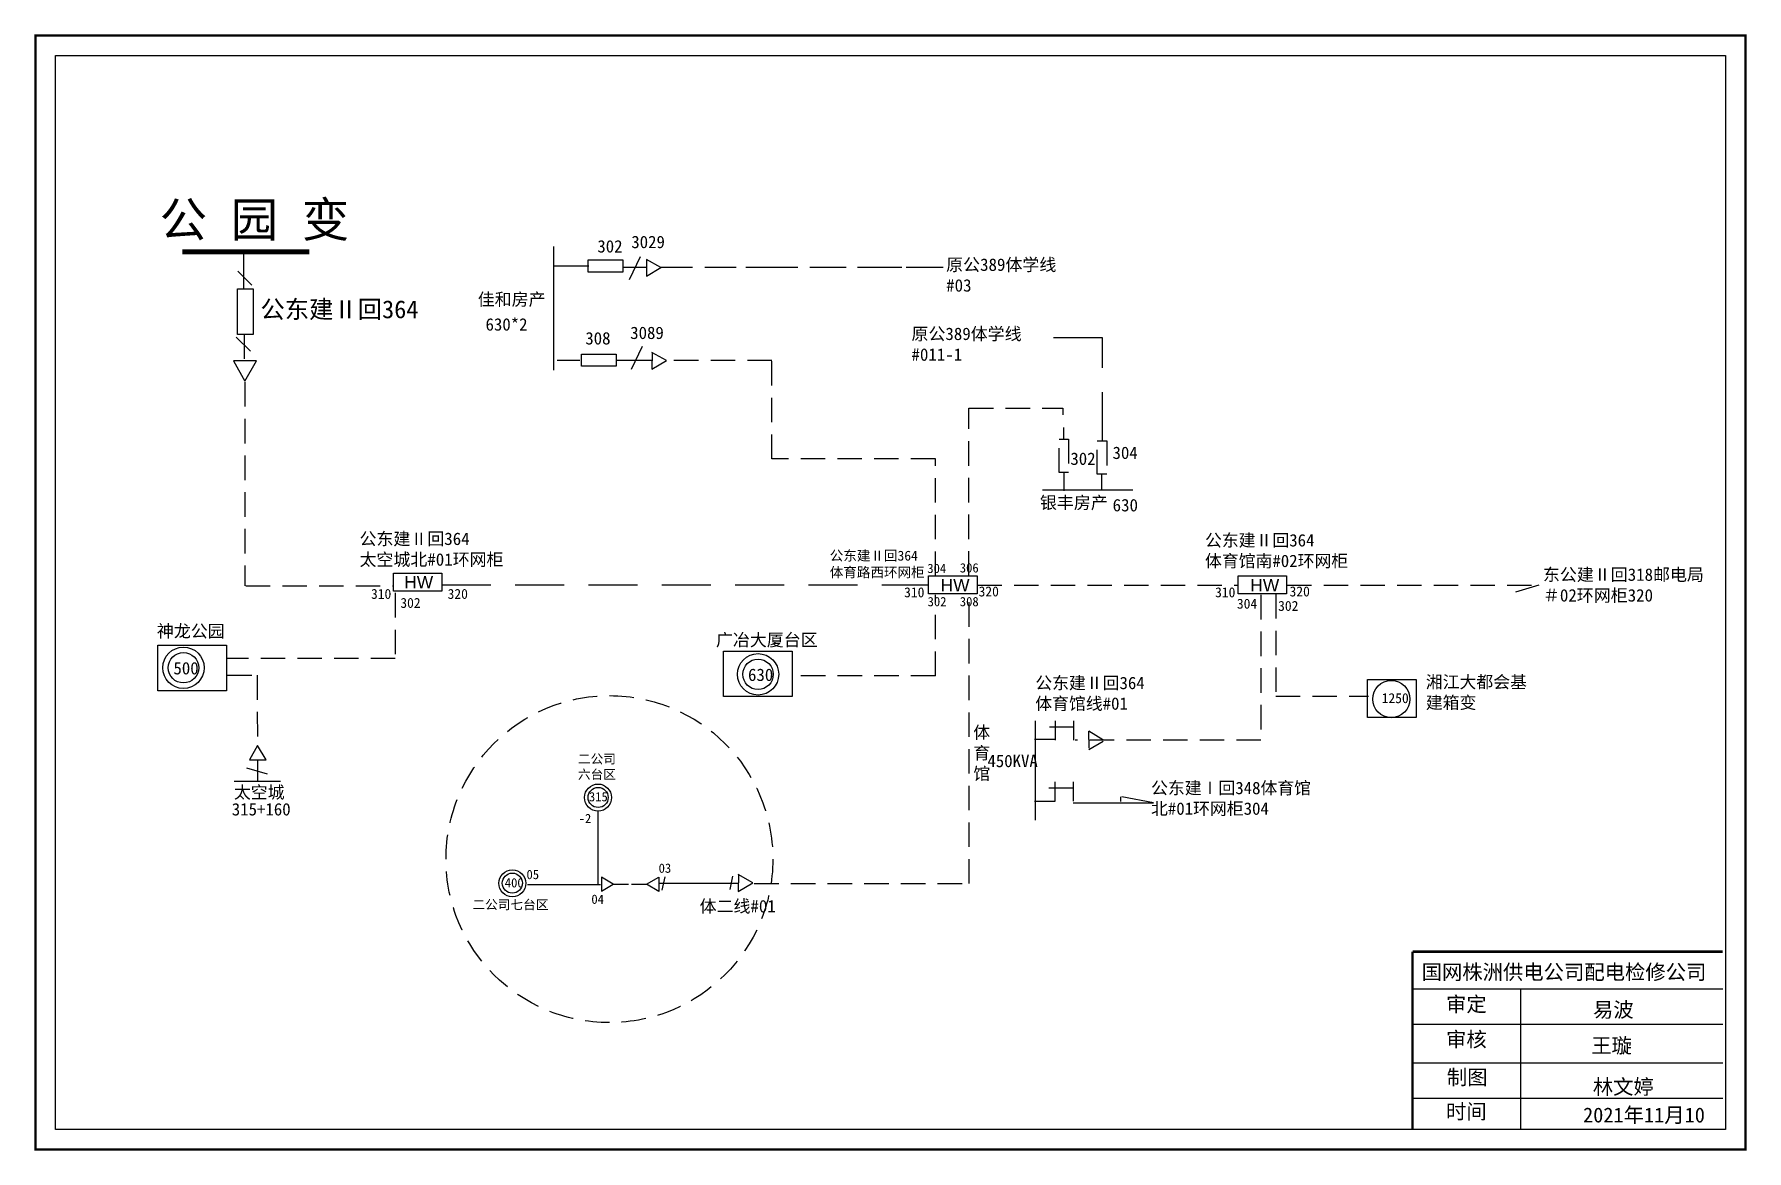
# Model space of a CAD drawing. Extents: x 0 to 344, y -43 to 181.
import ezdxf

# ---------------------------------------------------------------- set-up
doc = ezdxf.new("R2010")
doc.units = 0
doc.header["$LTSCALE"] = 0.774411
doc.linetypes.add('ACAD_ISO02W100', pattern=[15, 12, -3])
doc.linetypes.add('DASHED2', pattern=[9.525, 6.35, -3.175])
doc.layers.get('0').update_dxf_attribs({"linetype": 'CONTINUOUS'})
doc.layers.add('0-RefEdit0', color=7, linetype='CONTINUOUS')
doc.styles.add('字体', font='', dxfattribs={"height": 2.5})
doc.styles.get('字体').set_extended_font_data('SimSun')

msp = doc.modelspace()

# ---------------------------------------------------------------- linework, layer by layer
at = {"color": 0, "linetype": 'Continuous'}
for p, q in [((104.16, 113.91), (104.16, 138.78)), ((111.21, 134.82), (104.16, 134.82)), ((122.92, 134.59), (118.08, 134.59)), ((119.4, 132.16), (121.6, 136.79)), ((125.74, 134.54), (122.8, 136.16)), ((122.84, 136.1), (122.8, 132.8)), ((122.8, 132.8), (125.74, 134.54)), ((132.08, 134.59), (125.81, 134.59)), ((140.84, 134.59), (134.56, 134.59)), ((153.24, 134.59), (142.83, 134.59)), ((162.99, 134.59), (155.71, 134.59)), ((174.22, 134.59), (165.3, 134.59)), ((182.48, 134.59), (175.05, 134.59)), ((43.47, 130.99), (40.63, 133.83)), ((43.16, 117.74), (40.31, 120.58)), ((119.84, 114.12), (122.04, 118.74)), ((126.84, 115.83), (123.9, 117.45)), ((123.94, 117.4), (123.9, 114.09)), ((109.45, 115.89), (104.83, 115.89)), ((124.02, 115.88), (116.75, 115.88)), ((123.9, 114.09), (126.84, 115.83)), ((206.58, 106.26), (206.58, 104.91)), ((206.75, 100), (206.75, 102.37)), ((206.75, 93.4), (206.75, 89.67)), ((214.37, 93.06), (214.37, 90.01)), ((202.51, 89.84), (220.64, 89.84)), ((71.92, 69.47), (71.92, 73.11)), ((71.92, 73.11), (81.67, 73.11)), ((81.67, 73.11), (81.67, 69.47)), ((179.55, 68.92), (179.55, 72.55)), ((179.55, 72.55), (189.31, 72.55)), ((189.31, 72.55), (189.31, 68.92)), ((241.84, 68.92), (241.84, 72.55)), ((241.84, 72.55), (251.6, 72.55)), ((251.6, 72.55), (251.6, 68.92)), ((81.67, 69.47), (71.92, 69.47)), ((189.31, 68.92), (179.55, 68.92)), ((251.6, 68.92), (241.84, 68.92)), ((201, 43.42), (201, 23.45)), ((44.59, 38.49), (42.97, 35.55)), ((46.33, 35.55), (44.59, 38.49)), ((200.86, 39.74), (205, 39.74)), ((42.97, 35.55), (46.33, 35.55)), ((44.55, 35.44), (44.55, 31.26)), ((39.89, 31.28), (49.23, 31.28)), ((42.34, 33.97), (46.52, 32.74)), ((218.16, 28.14), (218.16, 27.23)), ((224.81, 26.93), (218.45, 28.14)), ((200.86, 27.25), (205, 27.25)), ((208.63, 26.93), (224.81, 26.93)), ((116.14, 10.55), (113.81, 11.97)), ((113.81, 11.97), (113.81, 9.15)), ((113.81, 9.15), (116.14, 10.55)), ((141.3, 10.73), (125.52, 10.73)), ((144.23, 10.87), (141.29, 12.49)), ((141.34, 12.43), (141.29, 9.13)), ((141.29, 9.13), (144.23, 10.87))]:
    msp.add_line(p, q, dxfattribs=at)
at = {"color": 0, "linetype": 'ACAD_ISO02W100'}
msp.add_line((41.84, 130.27), (41.84, 137.68), dxfattribs=at)
at = {"color": 0, "linetype": 'DASHED2'}
for p, q in [((41.92, 121.09), (41.92, 115.7)), ((148.03, 115.88), (126.81, 115.88)), ((148.03, 96.07), (148.03, 115.88)), ((187.69, 72.59), (187.69, 106.26)), ((187.69, 106.26), (206.58, 106.26)), ((180.92, 96.07), (148.03, 96.07)), ((180.96, 72.56), (180.96, 96.16)), ((72.3, 69.12), (72.3, 55.92)), ((189.4, 70.72), (241.81, 70.72)), ((251.69, 70.72), (302.34, 70.72)), ((302.34, 70.72), (295.93, 68.76)), ((180.95, 52.45), (180.95, 68.76)), ((187.71, 10.7), (187.71, 68.87)), ((246.41, 68.73), (246.41, 39.52)), ((72.3, 55.92), (38.49, 55.92)), ((38.49, 52.59), (44.54, 52.59)), ((44.54, 52.59), (44.55, 38.59)), ((180.95, 52.49), (152.16, 52.49)), ((203.88, 42.24), (209.93, 42.24)), ((205.09, 39.52), (205.09, 43.45)), ((208.72, 43.45), (208.72, 39.52)), ((246.41, 39.52), (209.03, 39.52)), ((211.77, 41.33), (211.79, 37.89)), ((211.79, 37.65), (214.69, 39.34)), ((214.62, 39.57), (211.81, 41.31)), ((205, 27.25), (205, 31.18)), ((208.63, 31.18), (208.63, 27.25)), ((203.79, 29.97), (209.84, 29.97)), ((144.5, 10.7), (187.69, 10.7))]:
    msp.add_line(p, q, dxfattribs=at)
at = {"linetype": 'DASHED2'}
for p, q in [((42.05, 111.5), (42.05, 70.56)), ((42.24, 70.56), (71.79, 70.56)), ((249.39, 68.91), (249.39, 48.41)), ((249.39, 48.41), (268.04, 48.41))]:
    msp.add_line(p, q, dxfattribs=at)
at = {"color": 0}
for p, q in [((122.83, 10.57), (125.33, 12.01)), ((125.33, 9.13), (122.83, 10.57)), ((125.33, 12.01), (125.33, 9.13))]:
    msp.add_line(p, q, dxfattribs=at)
at = {"linetype": 'Continuous'}
for p, q in [((276.96, -10.49), (339.33, -10.49)), ((298.61, -10.5), (298.61, -38.83)), ((276.96, -17.6), (339.33, -17.6)), ((276.96, -25.35), (339.33, -25.35)), ((276.96, -32.45), (339.33, -32.45))]:
    msp.add_line(p, q, dxfattribs=at)
at = {"linetype": 'Continuous', "const_width": 0.5}
msp.add_lwpolyline([(-0.08, 181.2), (343.9, 181.2), (343.9, -42.76), (-0.08, -42.76)], close=True, dxfattribs=at)
at = {"linetype": 'Continuous'}
msp.add_lwpolyline([(3.97, 177.16), (339.85, 177.16), (339.85, -38.72), (3.97, -38.72)], close=True, dxfattribs=at)
at = {"color": 0, "linetype": 'Continuous', "const_width": 1}
msp.add_lwpolyline([(29.45, 137.68), (54.98, 137.68)], dxfattribs=at)
at = {"color": 0, "linetype": 'Continuous'}
for points in [[(111.1, 136.07), (118.06, 136.07), (118.06, 133.65), (111.1, 133.65)], [(109.78, 117.14), (116.74, 117.14), (116.74, 114.72), (109.78, 114.72)], [(42.06, 111.72), (44.41, 115.78), (39.72, 115.78)], [(24.52, 58.61), (38.36, 58.61), (38.36, 49.48), (24.52, 49.48)], [(138.31, 57.43), (152.16, 57.43), (152.16, 48.3), (138.31, 48.3)]]:
    msp.add_lwpolyline(points, close=True, dxfattribs=at)
at = {"color": 0, "linetype": 'ACAD_ISO02W100'}
msp.add_lwpolyline([(43.74, 121.09), (40.57, 121.09), (40.57, 130.27), (43.74, 130.27)], close=True, dxfattribs=at)
at = {"color": 0, "linetype": 'DASHED2'}
for points in [[(205.81, 100.04), (207.73, 100.04), (207.73, 93.32), (205.81, 93.32)], [(213.48, 99.7), (215.4, 99.7), (215.4, 92.98), (213.48, 92.98)]]:
    msp.add_lwpolyline(points, close=True, dxfattribs=at)
msp.add_lwpolyline([(267.88, 51.76), (277.63, 51.76), (277.63, 44.12), (267.88, 44.12)], close=True)
at = {"linetype": 'Continuous', "const_width": 0.5}
for points in [[(276.92, -2.99), (276.92, -38.72)], [(276.96, -2.99), (339.33, -2.99)]]:
    msp.add_lwpolyline(points, dxfattribs=at)
at = {"color": 0, "linetype": 'Continuous'}
for centre, radius in [((29.69, 54.09), 4.16), ((29.69, 54.09), 3.06), ((145.27, 52.77), 4.16), ((145.27, 52.77), 3.06), ((113.09, 27.99), 2.72), ((95.83, 10.76), 2.72)]:
    msp.add_circle(centre, radius, dxfattribs=at)
at = {"color": 1, "linetype": 'DASHED2'}
msp.add_circle((115.37, 15.61), 32.87, dxfattribs=at)
msp.add_circle((272.64, 47.79), 3.74)
at = {"layer": '0-RefEdit0', "color": 0, "linetype": 'DASHED2', "ltscale": 2}
for p, q in [((214.56, 120.42), (201.31, 120.44)), ((214.54, 99.66), (214.56, 120.42)), ((81.66, 70.77), (179.34, 70.77))]:
    msp.add_line(p, q, dxfattribs=at)
at = {"layer": '0-RefEdit0', "color": 0, "ltscale": 2}
for p, q in [((113.01, 25.19), (113.01, 10.49)), ((98.87, 10.53), (113.57, 10.53)), ((116.08, 10.55), (119.23, 10.55)), ((119.84, 10.55), (122.89, 10.55)), ((126.5, 12.07), (125.9, 9.35)), ((140.16, 12.22), (139.56, 9.5))]:
    msp.add_line(p, q, dxfattribs=at)
for centre in [(113.1, 28.01), (95.84, 10.79)]:
    msp.add_circle(centre, 2.02, dxfattribs=at)

# ---------------------------------------------------------------- texts
at = {"linetype": 'Continuous', "style": '字体'}
msp.add_text('佳和房产', height=2.5, dxfattribs=at).set_placement((88.88, 126.91))
at = {"color": 0, "linetype": 'Continuous', "style": '字体'}
for s, p in [('银丰房产', (201.97, 86.04)), ('神龙公园', (24.34, 60.21)), ('广冶大厦台区', (136.8, 58.44))]:
    msp.add_text(s, height=2.5, dxfattribs=at).set_placement(p)
at = {"color": 0, "linetype": 'Continuous', "attachment_point": 1, "style": '字体'}
for s, insert, char_height, width in [('公 园 变', (24.88, 147.71), 7, 83.5042), ('原公389体学线#03', (183.11, 136.38), 2.5, 25.639), ('公东建Ⅱ回364', (45.17, 127.95), 3.587, 94.453), ('原公389体学线#{\\C1;011-1}', (176.13, 122.48), 2.5, 25.639), ('630', (216.59, 88.03), 2.5, 5.4556), ('{\\fArial|b0|i0|c0|p32;HW}', (74.1, 72.56), 2.5, 20.9444), ('304', (179.32, 75), 1.861, 6.6277), ('306', (185.85, 75.11), 1.861, 6.6277), ('\\pt1.86114;{\\H1.075x;310}', (67.41, 69.94), 1.8611, 6.6277), ('\\pt1.86114;{\\H1.075x;320}', (82.82, 69.94), 1.8611, 6.6277), ('\\pt1.86114;{\\H1.075x;310}', (174.65, 70.26), 1.8611, 6.6277), ('{\\fArial|b0|i0|c0|p32;HW}', (182, 71.95), 2.5, 20.9444), ('\\pt1.86114;{\\H1.075x;320}', (189.63, 70.43), 1.8611, 6.6277), ('\\pt1.86114;{\\H1.075x;310}', (237.2, 70.26), 1.8611, 6.6277), ('{\\fArial|b0|i0|c0|p32;HW}', (244.29, 71.95), 2.5, 20.9444), ('\\pt1.86114;{\\H1.075x;320}', (252.18, 70.43), 1.8611, 6.6277), ('\\pt1.86114;{\\H1.075x;302}', (73.31, 68.13), 1.8611, 6.6277), ('302', (179.38, 68.32), 1.861, 6.6277), ('308', (185.85, 68.32), 1.861, 6.6277), ('\\pt1.86114;{\\H1.075x;304}', (241.59, 67.97), 1.8611, 6.6277), ('\\pt1.861;{\\H1.075x;302}', (249.88, 67.53), 1.8611, 6.6277), ('500', (27.67, 55.24), 2.485, 3.4673), ('630', (143.25, 53.92), 2.485, 14.8093), ('315', (111.25, 29.09), 1.861, 2.5969), ('-2', (109.18, 24.72), 1.861, 2.5969), ('03', (125.27, 14.73), 1.861, 2.5969), ('400', (94.32, 11.79), 1.861, 2.5969), ('05', (98.69, 13.45), 1.861, 2.5969), ('04', (111.74, 8.48), 1.861, 2.5969)]:
    msp.add_mtext(s, dxfattribs=dict(at, insert=insert, char_height=char_height, width=width))
at = {"color": 0, "linetype": 'DASHED2', "attachment_point": 1, "style": '字体'}
for s, insert, char_height, width in [('302', (112.94, 140.06), 2.485, 6.7232), ('3029', (119.77, 140.94), 2.485, 6.7232), ('308', (110.52, 121.57), 2.485, 6.7232), ('3089', (119.55, 122.67), 2.485, 6.7232), ('302', (208.09, 97.36), 2.485, 6.7232), ('304', (216.57, 98.55), 2.485, 6.7232), ('\\pt15;公东建Ⅱ回364\\P太空城北#01环网柜', (65.1, 81.27), 2.5, 50.7667), ('\\pt11.7709;公东建Ⅱ回364{\\H0.8x;\\P\\ptz;}体育馆南#02环网柜', (235.17, 80.96), 2.485, 39.0139), ('\\pt11.842;{\\H0.8x;公东建Ⅱ回364体育路西环网柜}', (159.69, 77.63), 2.5, 20.2579), ('东公建Ⅱ回318邮电局\\P＃02环网柜320', (303.15, 74.07), 2.5, 60.0441), ('公东建Ⅱ回364体育馆线#01', (201.03, 52.28), 2.485, 22.7149), ('湘江大都会基建箱变', (279.59, 52.48), 2.485, 21.0603), ('体育馆', (188.58, 42.34), 2.485, 2.7249), ('二公司六台区', (109.03, 36.69), 1.868, 8.9692), ('450KVA', (191.4, 36.59), 2.485, 2.7249), ('公东建Ⅰ回348体育馆北#01环网柜304', (224.32, 31.16), 2.485, 32.8347), ('太空城', (39.85, 30.3), 2.485, 19.9829), ('315+160', (39.41, 26.88), 2.485, 8.324), ('二公司七台区', (87.82, 7.4), 1.868, 16.7485), ('体二线#01', (133.51, 7.4), 2.5, 25.8528)]:
    msp.add_mtext(s, dxfattribs=dict(at, insert=insert, char_height=char_height, width=width))
at = {"linetype": 'Continuous', "attachment_point": 1, "style": '字体'}
for s, insert, char_height, width in [('630*2', (90.45, 124.36), 2.485, 3.4673), ('\\pt1.861;{\\H1.075x;1250}', (270.71, 48.98), 1.8611, 6.6277), ('国网株洲供电公司配电检修公司', (278.74, -5.59), 3, 82.0179), ('审定', (283.66, -12.05), 3, 23.4615), ('易波', (313.22, -13.16), 3, 23.4615), ('审核', (283.66, -19.12), 3, 23.4615), ('王璇', (312.86, -20.37), 3, 33.0539), ('制图', (283.82, -26.74), 3, 23.4615), ('林文婷', (313.18, -28.66), 3, 60.45), ('时间', (283.66, -33.62), 3, 23.4615), ('2021年11月10', (311.22, -34.33), 3, 27.2667)]:
    msp.add_mtext(s, dxfattribs=dict(at, insert=insert, char_height=char_height, width=width))

doc.saveas('drawing.dxf')
